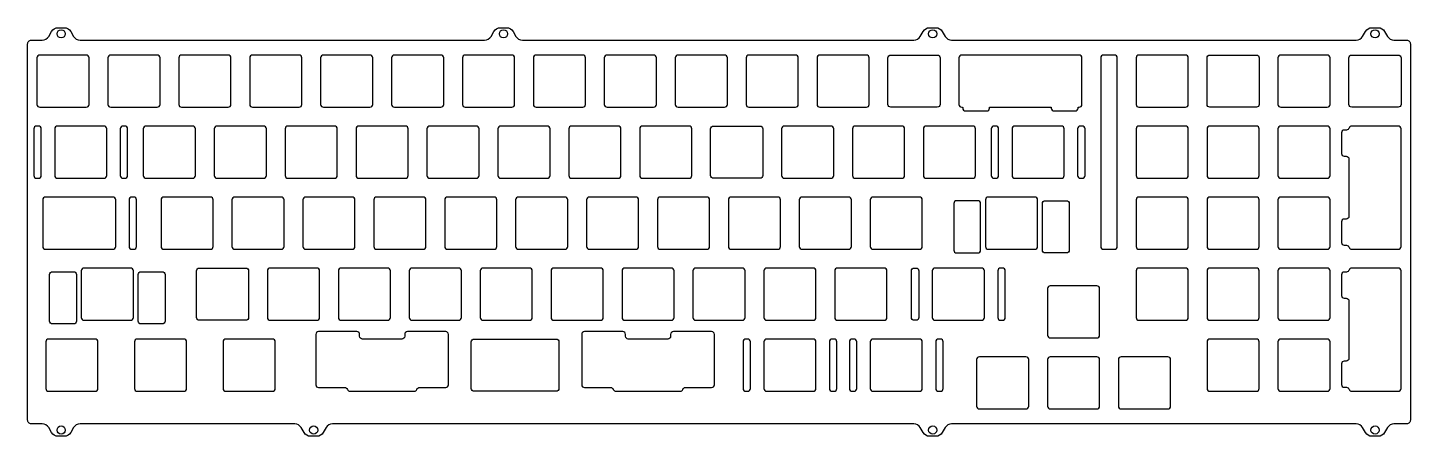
# Model space of a CAD drawing. Header units: millimetres. Extents: x 6 to 378, y -101 to 9.
import ezdxf

# ---------------------------------------------------------------- set-up
doc = ezdxf.new("R2010")
doc.units = ezdxf.units.MM
doc.layers.get('0').update_dxf_attribs({"linetype": 'CONTINUOUS'})

msp = doc.modelspace()

# ---------------------------------------------------------------- linework, layer by layer
for points in [[(20.2, 5.37), (128.87, 5.37, 0.267949), (130.6, 6.37), (131.37, 7.7, -0.267949), (133.1, 8.7), (134.79, 8.7, -0.267949), (136.52, 7.7), (137.29, 6.37, 0.267949), (139.02, 5.37), (244.18, 5.37, 0.267949), (245.91, 6.37), (246.68, 7.7, -0.267949), (248.41, 8.7), (250.1, 8.7, -0.267949), (251.83, 7.7), (252.6, 6.37, 0.267949), (254.33, 5.37), (363, 5.37, 0.267949), (364.73, 6.37), (365.5, 7.7, -0.267949), (367.23, 8.7), (368.92, 8.7, -0.267949), (370.65, 7.7), (371.42, 6.37, 0.267949), (373.15, 5.37), (376.55, 5.37, -0.414214), (377.55, 4.37), (377.55, -96.59, -0.414214), (376.55, -97.59), (373.15, -97.59, 0.267949), (371.42, -98.59), (370.65, -99.92, -0.267949), (368.92, -100.92), (367.23, -100.92, -0.267949), (365.5, -99.92), (364.73, -98.59, 0.267949), (363, -97.59), (254.33, -97.59, 0.267949), (252.6, -98.59), (251.83, -99.92, -0.267949), (250.1, -100.92), (248.41, -100.92, -0.267949), (246.68, -99.92), (245.91, -98.59, 0.267949), (244.18, -97.59), (88.02, -97.59, 0.267949), (86.29, -98.59), (85.52, -99.92, -0.267949), (83.79, -100.92), (82.1, -100.92, -0.267949), (80.37, -99.92), (79.6, -98.59, 0.267949), (77.87, -97.59), (20.2, -97.59, 0.267949), (18.47, -98.59), (17.7, -99.92, -0.267949), (15.97, -100.92), (14.28, -100.92, -0.267949), (12.55, -99.92), (11.78, -98.59, 0.267949), (10.05, -97.59), (7.13, -97.59, -0.414214), (6.13, -96.59), (6.13, 4.37, -0.414214), (7.13, 5.37), (10.05, 5.37, 0.267949), (11.78, 6.37), (12.55, 7.7, -0.267949), (14.28, 8.7), (15.97, 8.7, -0.267949), (17.7, 7.7), (18.47, 6.37, 0.267949)], [(21.88, 1.37), (9.38, 1.37, 0.414214), (8.63, 0.62), (8.63, -11.88, 0.414214), (9.38, -12.63), (21.88, -12.63, 0.414214), (22.63, -11.88), (22.63, 0.62, 0.414214)], [(40.93, 1.37), (28.43, 1.37, 0.414214), (27.68, 0.62), (27.68, -11.88, 0.414214), (28.43, -12.63), (40.93, -12.63, 0.414214), (41.68, -11.88), (41.68, 0.62, 0.414214)], [(46.73, 0.62), (46.73, -11.88, 0.414214), (47.48, -12.63), (59.98, -12.63, 0.414214), (60.73, -11.88), (60.73, 0.62, 0.414214), (59.98, 1.37), (47.48, 1.37, 0.414214)], [(65.78, 0.62), (65.78, -11.88, 0.414214), (66.53, -12.63), (79.03, -12.63, 0.414214), (79.78, -11.88), (79.78, 0.62, 0.414214), (79.03, 1.37), (66.53, 1.37, 0.414214)], [(84.83, 0.62), (84.83, -11.88, 0.414214), (85.58, -12.63), (98.08, -12.63, 0.414214), (98.83, -11.88), (98.83, 0.62, 0.414214), (98.08, 1.37), (85.58, 1.37, 0.414214)], [(103.88, 0.62), (103.88, -11.88, 0.414214), (104.63, -12.63), (117.13, -12.63, 0.414214), (117.88, -11.88), (117.88, 0.62, 0.414214), (117.13, 1.37), (104.63, 1.37, 0.414214)], [(122.93, 0.62), (122.93, -11.88, 0.414214), (123.68, -12.63), (136.18, -12.63, 0.414214), (136.93, -11.88), (136.93, 0.62, 0.414214), (136.18, 1.37), (123.68, 1.37, 0.414214)], [(141.98, 0.62), (141.98, -11.88, 0.414214), (142.73, -12.63), (155.23, -12.63, 0.414214), (155.98, -11.88), (155.98, 0.62, 0.414214), (155.23, 1.37), (142.73, 1.37, 0.414214)], [(161.03, 0.62), (161.03, -11.88, 0.414214), (161.78, -12.63), (174.28, -12.63, 0.414214), (175.03, -11.88), (175.03, 0.62, 0.414214), (174.28, 1.37), (161.78, 1.37, 0.414214)], [(180.08, 0.62), (180.08, -11.88, 0.414214), (180.83, -12.63), (193.33, -12.63, 0.414214), (194.08, -11.88), (194.08, 0.62, 0.414214), (193.33, 1.37), (180.83, 1.37, 0.414214)], [(199.13, 0.62), (199.13, -11.88, 0.414214), (199.88, -12.63), (212.38, -12.63, 0.414214), (213.13, -11.88), (213.13, 0.62, 0.414214), (212.38, 1.37), (199.88, 1.37, 0.414214)], [(231.43, 1.37), (218.93, 1.37, 0.414214), (218.18, 0.62), (218.18, -11.88, 0.414214), (218.93, -12.63), (231.43, -12.63, 0.414214), (232.18, -11.88), (232.18, 0.62, 0.414214)], [(237.98, -12.63, -0.414214), (237.23, -11.88), (237.23, 0.62, -0.414214), (237.98, 1.37), (250.48, 1.37, -0.414214), (251.23, 0.62), (251.23, -11.88, -0.414214), (250.48, -12.63)], [(264.6, -12.63), (281, -12.63, -0.414214), (281.1, -12.73), (281.1, -12.88, 0.414214), (281.85, -13.63), (287.55, -13.63, 0.414214), (288.3, -12.88), (288.3, -12.73, -0.414214), (288.4, -12.63), (288.58, -12.63, 0.414214), (289.33, -11.88), (289.33, 0.62, 0.414214), (288.58, 1.37), (257.03, 1.37, 0.414214), (256.28, 0.62), (256.28, -11.88, 0.414214), (257.03, -12.63), (257.2, -12.63, -0.414214), (257.3, -12.73), (257.3, -12.88, 0.414214), (258.05, -13.63), (263.75, -13.63, 0.414214), (264.5, -12.88), (264.5, -12.73, -0.414214)], [(294.38, 0.62), (294.38, -49.98, 0.414214), (295.13, -50.73), (298.07, -50.73, 0.414214), (298.82, -49.98), (298.82, 0.62, 0.414214), (298.07, 1.37), (295.13, 1.37, 0.414214)], [(303.9, 0.62), (303.9, -11.88, 0.414214), (304.65, -12.63), (317.15, -12.63, 0.414214), (317.9, -11.88), (317.9, 0.62, 0.414214), (317.15, 1.37), (304.65, 1.37, 0.414214)], [(323.7, -12.63, -0.414214), (322.95, -11.88), (322.95, 0.62, -0.414214), (323.7, 1.37), (336.2, 1.37, -0.414214), (336.95, 0.62), (336.95, -11.88, -0.414214), (336.2, -12.63)], [(355.25, 1.37), (342.75, 1.37, 0.414214), (342, 0.62), (342, -11.88, 0.414214), (342.75, -12.63), (355.25, -12.63, 0.414214), (356, -11.88), (356, 0.62, 0.414214)], [(361.8, -12.63, -0.414214), (361.05, -11.88), (361.05, 0.62, -0.414214), (361.8, 1.37), (374.3, 1.37, -0.414214), (375.05, 0.62), (375.05, -11.88, -0.414214), (374.3, -12.63)], [(7.79, -18.43), (7.79, -30.93, 0.414214), (8.54, -31.68), (9.04, -31.68, 0.414214), (9.79, -30.93), (9.79, -18.43, 0.414214), (9.04, -17.68), (8.54, -17.68, 0.414214)], [(14.14, -31.68), (26.64, -31.68, 0.414214), (27.39, -30.93), (27.39, -18.43, 0.414214), (26.64, -17.68), (14.14, -17.68, 0.414214), (13.39, -18.43), (13.39, -30.93, 0.414214)], [(30.99, -18.43), (30.99, -30.93, 0.414214), (31.74, -31.68), (32.24, -31.68, 0.414214), (32.99, -30.93), (32.99, -18.43, 0.414214), (32.24, -17.68), (31.74, -17.68, 0.414214)], [(37.95, -31.68), (50.45, -31.68, 0.414214), (51.2, -30.93), (51.2, -18.43, 0.414214), (50.45, -17.68), (37.95, -17.68, 0.414214), (37.2, -18.43), (37.2, -30.93, 0.414214)], [(56.25, -18.43), (56.25, -30.93, 0.414214), (57, -31.68), (69.5, -31.68, 0.414214), (70.25, -30.93), (70.25, -18.43, 0.414214), (69.5, -17.68), (57, -17.68, 0.414214)], [(75.3, -18.43), (75.3, -30.93, 0.414214), (76.05, -31.68), (88.55, -31.68, 0.414214), (89.3, -30.93), (89.3, -18.43, 0.414214), (88.55, -17.68), (76.05, -17.68, 0.414214)], [(94.35, -18.43), (94.35, -30.93, 0.414214), (95.1, -31.68), (107.6, -31.68, 0.414214), (108.35, -30.93), (108.35, -18.43, 0.414214), (107.6, -17.68), (95.1, -17.68, 0.414214)], [(113.4, -18.43), (113.4, -30.93, 0.414214), (114.15, -31.68), (126.65, -31.68, 0.414214), (127.4, -30.93), (127.4, -18.43, 0.414214), (126.65, -17.68), (114.15, -17.68, 0.414214)], [(132.45, -18.43), (132.45, -30.93, 0.414214), (133.2, -31.68), (145.7, -31.68, 0.414214), (146.45, -30.93), (146.45, -18.43, 0.414214), (145.7, -17.68), (133.2, -17.68, 0.414214)], [(151.5, -18.43), (151.5, -30.93, 0.414214), (152.25, -31.68), (164.75, -31.68, 0.414214), (165.5, -30.93), (165.5, -18.43, 0.414214), (164.75, -17.68), (152.25, -17.68, 0.414214)], [(170.55, -18.43), (170.55, -30.93, 0.414214), (171.3, -31.68), (183.8, -31.68, 0.414214), (184.55, -30.93), (184.55, -18.43, 0.414214), (183.8, -17.68), (171.3, -17.68, 0.414214)], [(190.35, -31.68, -0.414214), (189.6, -30.93), (189.6, -18.43, -0.414214), (190.35, -17.68), (202.85, -17.68, -0.414214), (203.6, -18.43), (203.6, -30.93, -0.414214), (202.85, -31.68)], [(208.65, -18.43), (208.65, -30.93, 0.414214), (209.4, -31.68), (221.9, -31.68, 0.414214), (222.65, -30.93), (222.65, -18.43, 0.414214), (221.9, -17.68), (209.4, -17.68, 0.414214)], [(227.7, -18.43), (227.7, -30.93, 0.414214), (228.45, -31.68), (240.95, -31.68, 0.414214), (241.7, -30.93), (241.7, -18.43, 0.414214), (240.95, -17.68), (228.45, -17.68, 0.414214)], [(260, -17.68), (247.5, -17.68, 0.414214), (246.75, -18.43), (246.75, -30.93, 0.414214), (247.5, -31.68), (260, -31.68, 0.414214), (260.75, -30.93), (260.75, -18.43, 0.414214)], [(266.21, -17.68), (265.71, -17.68, 0.414214), (264.96, -18.43), (264.96, -30.93, 0.414214), (265.71, -31.68), (266.21, -31.68, 0.414214), (266.96, -30.93), (266.96, -18.43, 0.414214)], [(283.81, -17.68), (271.31, -17.68, 0.414214), (270.56, -18.43), (270.56, -30.93, 0.414214), (271.31, -31.68), (283.81, -31.68, 0.414214), (284.56, -30.93), (284.56, -18.43, 0.414214)], [(289.41, -17.68), (288.91, -17.68, 0.414214), (288.16, -18.43), (288.16, -30.93, 0.414214), (288.91, -31.68), (289.41, -31.68, 0.414214), (290.16, -30.93), (290.16, -18.43, 0.414214)], [(317.15, -17.68), (304.65, -17.68, 0.414214), (303.9, -18.43), (303.9, -30.93, 0.414214), (304.65, -31.68), (317.15, -31.68, 0.414214), (317.9, -30.93), (317.9, -18.43, 0.414214)], [(322.95, -18.43), (322.95, -30.93, 0.414214), (323.7, -31.68), (336.2, -31.68, 0.414214), (336.95, -30.93), (336.95, -18.43, 0.414214), (336.2, -17.68), (323.7, -17.68, 0.414214)], [(342, -18.43), (342, -30.93, 0.414214), (342.75, -31.68), (355.25, -31.68, 0.414214), (356, -30.93), (356, -18.43, 0.414214), (355.25, -17.68), (342.75, -17.68, 0.414214)], [(360.36, -49.65, -0.334683), (361.08, -50.19, 0.334683), (361.8, -50.73), (374.3, -50.73, 0.414214), (375.05, -49.98), (375.05, -18.43, 0.414214), (374.3, -17.68), (361.8, -17.68, 0.334683), (361.08, -18.23, -0.334683), (360.36, -18.77), (359.8, -18.77, 0.414214), (359.05, -19.52), (359.05, -25.02, 0.414214), (359.8, -25.77), (360.3, -25.77, -0.414214), (361.05, -26.52), (361.05, -41.9, -0.414214), (360.3, -42.65), (359.8, -42.65, 0.414214), (359.05, -43.4), (359.05, -48.9, 0.414214), (359.8, -49.65)], [(29.02, -36.73), (10.92, -36.73, 0.414214), (10.17, -37.48), (10.17, -49.98, 0.414214), (10.92, -50.73), (29.02, -50.73, 0.414214), (29.77, -49.98), (29.77, -37.48, 0.414214)], [(33.37, -37.48), (33.37, -49.98, 0.414214), (34.12, -50.73), (34.62, -50.73, 0.414214), (35.37, -49.98), (35.37, -37.48, 0.414214), (34.62, -36.73), (34.12, -36.73, 0.414214)], [(42.71, -50.73), (55.21, -50.73, 0.414214), (55.96, -49.98), (55.96, -37.48, 0.414214), (55.21, -36.73), (42.71, -36.73, 0.414214), (41.96, -37.48), (41.96, -49.98, 0.414214)], [(61.01, -37.48), (61.01, -49.98, 0.414214), (61.76, -50.73), (74.26, -50.73, 0.414214), (75.01, -49.98), (75.01, -37.48, 0.414214), (74.26, -36.73), (61.76, -36.73, 0.414214)], [(80.06, -37.48), (80.06, -49.98, 0.414214), (80.81, -50.73), (93.31, -50.73, 0.414214), (94.06, -49.98), (94.06, -37.48, 0.414214), (93.31, -36.73), (80.81, -36.73, 0.414214)], [(99.11, -37.48), (99.11, -49.98, 0.414214), (99.86, -50.73), (112.36, -50.73, 0.414214), (113.11, -49.98), (113.11, -37.48, 0.414214), (112.36, -36.73), (99.86, -36.73, 0.414214)], [(118.16, -37.48), (118.16, -49.98, 0.414214), (118.91, -50.73), (131.41, -50.73, 0.414214), (132.16, -49.98), (132.16, -37.48, 0.414214), (131.41, -36.73), (118.91, -36.73, 0.414214)], [(137.21, -37.48), (137.21, -49.98, 0.414214), (137.96, -50.73), (150.46, -50.73, 0.414214), (151.21, -49.98), (151.21, -37.48, 0.414214), (150.46, -36.73), (137.96, -36.73, 0.414214)], [(156.26, -37.48), (156.26, -49.98, 0.414214), (157.01, -50.73), (169.51, -50.73, 0.414214), (170.26, -49.98), (170.26, -37.48, 0.414214), (169.51, -36.73), (157.01, -36.73, 0.414214)], [(175.31, -37.48), (175.31, -49.98, 0.414214), (176.06, -50.73), (188.56, -50.73, 0.414214), (189.31, -49.98), (189.31, -37.48, 0.414214), (188.56, -36.73), (176.06, -36.73, 0.414214)], [(194.36, -37.48), (194.36, -49.98, 0.414214), (195.11, -50.73), (207.61, -50.73, 0.414214), (208.36, -49.98), (208.36, -37.48, 0.414214), (207.61, -36.73), (195.11, -36.73, 0.414214)], [(213.41, -37.48), (213.41, -49.98, 0.414214), (214.16, -50.73), (226.66, -50.73, 0.414214), (227.41, -49.98), (227.41, -37.48, 0.414214), (226.66, -36.73), (214.16, -36.73, 0.414214)], [(232.46, -37.48), (232.46, -49.98, 0.414214), (233.21, -50.73), (245.71, -50.73, 0.414214), (246.46, -49.98), (246.46, -37.48, 0.414214), (245.71, -36.73), (233.21, -36.73, 0.414214)], [(263.42, -37.48), (263.42, -49.98, 0.414214), (264.17, -50.73), (276.67, -50.73, 0.414214), (277.42, -49.98), (277.42, -37.48, 0.414214), (276.67, -36.73), (264.17, -36.73, 0.414214)], [(303.9, -37.48), (303.9, -49.98, 0.414214), (304.65, -50.73), (317.15, -50.73, 0.414214), (317.9, -49.98), (317.9, -37.48, 0.414214), (317.15, -36.73), (304.65, -36.73, 0.414214)], [(322.95, -37.48), (322.95, -49.98, 0.414214), (323.7, -50.73), (336.2, -50.73, 0.414214), (336.95, -49.98), (336.95, -37.48, 0.414214), (336.2, -36.73), (323.7, -36.73, 0.414214)], [(342, -37.48), (342, -49.98, 0.414214), (342.75, -50.73), (355.25, -50.73, 0.414214), (356, -49.98), (356, -37.48, 0.414214), (355.25, -36.73), (342.75, -36.73, 0.414214)], [(254.92, -38.48), (254.92, -50.98, 0.414214), (255.67, -51.73), (261.37, -51.73, 0.414214), (262.12, -50.98), (262.12, -38.48, 0.414214), (261.37, -37.73), (255.67, -37.73, 0.414214)], [(285.92, -50.98, -0.414214), (285.17, -51.73), (279.47, -51.73, -0.414214), (278.72, -50.98), (278.72, -38.48, -0.414214), (279.47, -37.73), (285.17, -37.73, -0.414214), (285.92, -38.48)], [(19.23, -70.03, -0.414214), (18.48, -70.78), (12.78, -70.78, -0.414214), (12.03, -70.03), (12.03, -57.53, -0.414214), (12.78, -56.78), (18.48, -56.78, -0.414214), (19.23, -57.53)], [(20.53, -56.53), (20.53, -69.03, 0.414214), (21.28, -69.78), (33.78, -69.78, 0.414214), (34.53, -69.03), (34.53, -56.53, 0.414214), (33.78, -55.78), (21.28, -55.78, 0.414214)], [(43.03, -70.03, -0.414214), (42.28, -70.78), (36.58, -70.78, -0.414214), (35.83, -70.03), (35.83, -57.53, -0.414214), (36.58, -56.78), (42.28, -56.78, -0.414214), (43.03, -57.53)], [(52.24, -69.78, -0.414214), (51.49, -69.03), (51.49, -56.53, -0.414214), (52.24, -55.78), (64.74, -55.78, -0.414214), (65.49, -56.53), (65.49, -69.03, -0.414214), (64.74, -69.78)], [(83.79, -55.78), (71.29, -55.78, 0.414214), (70.54, -56.53), (70.54, -69.03, 0.414214), (71.29, -69.78), (83.79, -69.78, 0.414214), (84.54, -69.03), (84.54, -56.53, 0.414214)], [(89.59, -56.53), (89.59, -69.03, 0.414214), (90.34, -69.78), (102.84, -69.78, 0.414214), (103.59, -69.03), (103.59, -56.53, 0.414214), (102.84, -55.78), (90.34, -55.78, 0.414214)], [(108.64, -56.53), (108.64, -69.03, 0.414214), (109.39, -69.78), (121.89, -69.78, 0.414214), (122.64, -69.03), (122.64, -56.53, 0.414214), (121.89, -55.78), (109.39, -55.78, 0.414214)], [(127.69, -56.53), (127.69, -69.03, 0.414214), (128.44, -69.78), (140.94, -69.78, 0.414214), (141.69, -69.03), (141.69, -56.53, 0.414214), (140.94, -55.78), (128.44, -55.78, 0.414214)], [(146.74, -56.53), (146.74, -69.03, 0.414214), (147.49, -69.78), (159.99, -69.78, 0.414214), (160.74, -69.03), (160.74, -56.53, 0.414214), (159.99, -55.78), (147.49, -55.78, 0.414214)], [(165.79, -56.53), (165.79, -69.03, 0.414214), (166.54, -69.78), (179.04, -69.78, 0.414214), (179.79, -69.03), (179.79, -56.53, 0.414214), (179.04, -55.78), (166.54, -55.78, 0.414214)], [(184.84, -56.53), (184.84, -69.03, 0.414214), (185.59, -69.78), (198.09, -69.78, 0.414214), (198.84, -69.03), (198.84, -56.53, 0.414214), (198.09, -55.78), (185.59, -55.78, 0.414214)], [(203.89, -56.53), (203.89, -69.03, 0.414214), (204.64, -69.78), (217.14, -69.78, 0.414214), (217.89, -69.03), (217.89, -56.53, 0.414214), (217.14, -55.78), (204.64, -55.78, 0.414214)], [(222.94, -56.53), (222.94, -69.03, 0.414214), (223.69, -69.78), (236.19, -69.78, 0.414214), (236.94, -69.03), (236.94, -56.53, 0.414214), (236.19, -55.78), (223.69, -55.78, 0.414214)], [(244.28, -69.78, -0.414214), (243.53, -69.03), (243.53, -56.53, -0.414214), (244.28, -55.78), (244.78, -55.78, -0.414214), (245.53, -56.53), (245.53, -69.03, -0.414214), (244.78, -69.78)], [(249.13, -56.53), (249.13, -69.03, 0.414214), (249.88, -69.78), (262.38, -69.78, 0.414214), (263.13, -69.03), (263.13, -56.53, 0.414214), (262.38, -55.78), (249.88, -55.78, 0.414214)], [(266.73, -56.53), (266.73, -69.03, 0.414214), (267.48, -69.78), (267.98, -69.78, 0.414214), (268.73, -69.03), (268.73, -56.53, 0.414214), (267.98, -55.78), (267.48, -55.78, 0.414214)], [(303.9, -56.53), (303.9, -69.03, 0.414214), (304.65, -69.78), (317.15, -69.78, 0.414214), (317.9, -69.03), (317.9, -56.53, 0.414214), (317.15, -55.78), (304.65, -55.78, 0.414214)], [(322.95, -56.53), (322.95, -69.03, 0.414214), (323.7, -69.78), (336.2, -69.78, 0.414214), (336.95, -69.03), (336.95, -56.53, 0.414214), (336.2, -55.78), (323.7, -55.78, 0.414214)], [(342, -56.53), (342, -69.03, 0.414214), (342.75, -69.78), (355.25, -69.78, 0.414214), (356, -69.03), (356, -56.53, 0.414214), (355.25, -55.78), (342.75, -55.78, 0.414214)], [(361.08, -56.33, -0.334683), (360.36, -56.87), (359.8, -56.87, 0.414214), (359.05, -57.62), (359.05, -63.12, 0.414214), (359.8, -63.87), (360.3, -63.87, -0.414214), (361.05, -64.62), (361.05, -80, -0.414214), (360.3, -80.75), (359.8, -80.75, 0.414214), (359.05, -81.5), (359.05, -87, 0.414214), (359.8, -87.75), (360.36, -87.75, -0.334683), (361.08, -88.29, 0.334683), (361.8, -88.83), (374.3, -88.83, 0.414214), (375.05, -88.08), (375.05, -56.53, 0.414214), (374.3, -55.78), (361.8, -55.78, 0.334683)], [(280.09, -61.29), (280.09, -73.79, 0.414214), (280.84, -74.54), (293.34, -74.54, 0.414214), (294.09, -73.79), (294.09, -61.29, 0.414214), (293.34, -60.54), (280.84, -60.54, 0.414214)], [(107.41, -74.08, -0.414214), (106.66, -74.83), (96.05, -74.83, -0.414214), (95.3, -74.08), (95.3, -73.58, 0.414214), (94.55, -72.83), (84.28, -72.83, 0.414214), (83.53, -73.58), (83.53, -87.08, 0.414214), (84.28, -87.83), (91.31, -87.83, -0.317837), (92.01, -88.33, 0.317837), (92.72, -88.83), (109.98, -88.83, 0.317837), (110.69, -88.33, -0.317837), (111.4, -87.83), (118.42, -87.83, 0.414214), (119.17, -87.08), (119.17, -73.58, 0.414214), (118.42, -72.83), (108.16, -72.83, 0.414214), (107.41, -73.58)], [(162.74, -87.83, -0.317837), (163.45, -88.33, 0.317837), (164.16, -88.83), (181.42, -88.83, 0.317837), (182.13, -88.33, -0.317837), (182.83, -87.83), (189.86, -87.83, 0.414214), (190.61, -87.08), (190.61, -73.58, 0.414214), (189.86, -72.83), (179.6, -72.83, 0.414214), (178.85, -73.58), (178.85, -74.08, -0.414214), (178.1, -74.83), (167.48, -74.83, -0.414214), (166.73, -74.08), (166.73, -73.58, 0.414214), (165.98, -72.83), (155.72, -72.83, 0.414214), (154.97, -73.58), (154.97, -87.08, 0.414214), (155.72, -87.83)], [(24.26, -74.83), (11.76, -74.83, 0.414214), (11.01, -75.58), (11.01, -88.08, 0.414214), (11.76, -88.83), (24.26, -88.83, 0.414214), (25.01, -88.08), (25.01, -75.58, 0.414214)], [(34.82, -75.58), (34.82, -88.08, 0.414214), (35.57, -88.83), (48.07, -88.83, 0.414214), (48.82, -88.08), (48.82, -75.58, 0.414214), (48.07, -74.83), (35.57, -74.83, 0.414214)], [(58.63, -75.58), (58.63, -88.08, 0.414214), (59.38, -88.83), (71.88, -88.83, 0.414214), (72.63, -88.08), (72.63, -75.58, 0.414214), (71.88, -74.83), (59.38, -74.83, 0.414214)], [(126.06, -88.83, -0.414214), (125.31, -88.08), (125.31, -75.58, -0.414214), (126.06, -74.83), (148.08, -74.83, -0.414214), (148.83, -75.58), (148.83, -88.08, -0.414214), (148.08, -88.83)], [(198.29, -75.58), (198.29, -88.08, 0.414214), (199.04, -88.83), (199.54, -88.83, 0.414214), (200.29, -88.08), (200.29, -75.58, 0.414214), (199.54, -74.83), (199.04, -74.83, 0.414214)], [(203.89, -75.58), (203.89, -88.08, 0.414214), (204.64, -88.83), (217.14, -88.83, 0.414214), (217.89, -88.08), (217.89, -75.58, 0.414214), (217.14, -74.83), (204.64, -74.83, 0.414214)], [(221.49, -75.58), (221.49, -88.08, 0.414214), (222.24, -88.83), (222.74, -88.83, 0.414214), (223.49, -88.08), (223.49, -75.58, 0.414214), (222.74, -74.83), (222.24, -74.83, 0.414214)], [(226.86, -75.58), (226.86, -88.08, 0.414214), (227.61, -88.83), (228.11, -88.83, 0.414214), (228.86, -88.08), (228.86, -75.58, 0.414214), (228.11, -74.83), (227.61, -74.83, 0.414214)], [(232.46, -75.58), (232.46, -88.08, 0.414214), (233.21, -88.83), (245.71, -88.83, 0.414214), (246.46, -88.08), (246.46, -75.58, 0.414214), (245.71, -74.83), (233.21, -74.83, 0.414214)], [(250.06, -75.58), (250.06, -88.08, 0.414214), (250.81, -88.83), (251.31, -88.83, 0.414214), (252.06, -88.08), (252.06, -75.58, 0.414214), (251.31, -74.83), (250.81, -74.83, 0.414214)], [(322.95, -75.58), (322.95, -88.08, 0.414214), (323.7, -88.83), (336.2, -88.83, 0.414214), (336.95, -88.08), (336.95, -75.58, 0.414214), (336.2, -74.83), (323.7, -74.83, 0.414214)], [(342, -75.58), (342, -88.08, 0.414214), (342.75, -88.83), (355.25, -88.83, 0.414214), (356, -88.08), (356, -75.58, 0.414214), (355.25, -74.83), (342.75, -74.83, 0.414214)], [(261.04, -80.34), (261.04, -92.84, 0.414214), (261.79, -93.59), (274.29, -93.59, 0.414214), (275.04, -92.84), (275.04, -80.34, 0.414214), (274.29, -79.59), (261.79, -79.59, 0.414214)], [(280.09, -80.34), (280.09, -92.84, 0.414214), (280.84, -93.59), (293.34, -93.59, 0.414214), (294.09, -92.84), (294.09, -80.34, 0.414214), (293.34, -79.59), (280.84, -79.59, 0.414214)], [(299.14, -80.34), (299.14, -92.84, 0.414214), (299.89, -93.59), (312.39, -93.59, 0.414214), (313.14, -92.84), (313.14, -80.34, 0.414214), (312.39, -79.59), (299.89, -79.59, 0.414214)]]:
    msp.add_lwpolyline(points, format="xyb", close=True)
for centre in [(15.13, 7.04), (133.95, 7.04), (249.26, 7.04), (368.08, 7.04), (15.13, -99.25), (82.95, -99.25), (249.26, -99.25), (368.08, -99.25)]:
    msp.add_circle(centre, 1.1)

doc.saveas('drawing.dxf')
